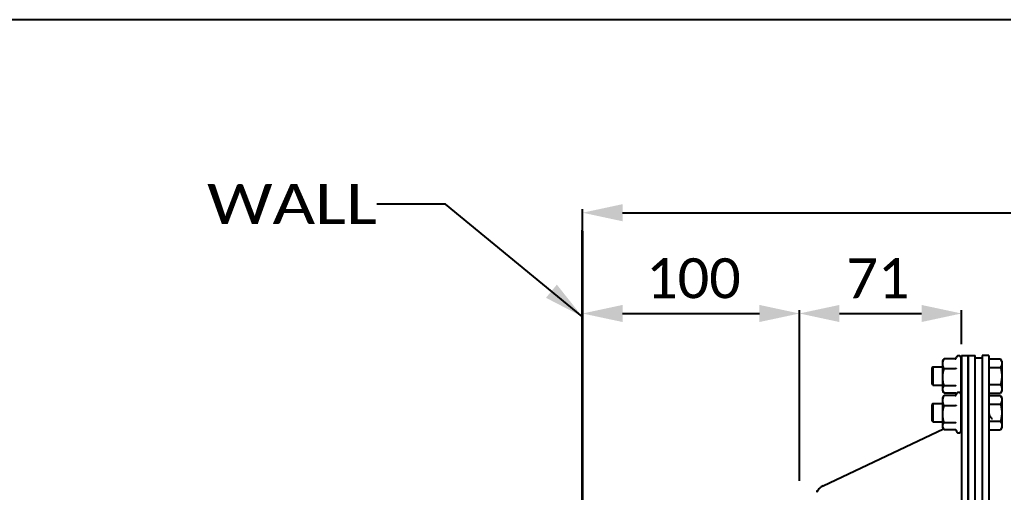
# Model space of a CAD drawing. Header units: millimetres. Extents: x 242 to 4341, y -255 to 3233.
# Drawn here: x 3185.7 to 3616.6, y 3025.4 to 3232.6 of the extents above; entities that cross this region are included whole.
import ezdxf
from ezdxf.enums import TextEntityAlignment as Align

# ---------------------------------------------------------------- set-up
doc = ezdxf.new("R2010")
doc.units = ezdxf.units.MM
doc.header["$LTSCALE"] = 115.5
doc.header["$PDMODE"] = 3
doc.header["$PDSIZE"] = 8
doc.linetypes.add('DASHED', pattern=[0.2, 0.1, -0.1])
doc.layers.get('0').update_dxf_attribs({"linetype": 'CONTINUOUS'})
doc.layers.get('Defpoints').update_dxf_attribs({"linetype": 'CONTINUOUS'})
doc.layers.add('02___PRT_ALL_AXES', color=7, linetype='CONTINUOUS')
doc.styles.get("Standard").update_dxf_attribs({"font": 'calibri.ttf'})
doc.dimstyles.new('DIMSTYLE_1', dxfattribs={"dimtxt": 17.5, "dimasz": 17.5, "dimexe": 1.5, "dimexo": 1, "dimgap": 0.875, "dimtad": 1, "dimdec": 0, "dimdsep": 46, "dimtxsty": 'Standard', "dimblk": '_FILLED', "dimblk1": '_FILLED', "dimblk2": '_FILLED', "dimcen": 0.09, "dimazin": 2, "dimtp": 0.01, "dimtm": 0.01, "dimtfac": 1, "dimtdec": 0, "dimtofl": 0, "dimtmove": 0, "dimatfit": 3, "dimldrblk": '_FILLED', "dimfxl": 1, "dimtolj": 1, "dimarcsym": 0})
doc.dimstyles.new('DIMSTYLE_2', dxfattribs={"dimtxt": 17.5, "dimasz": 17.5, "dimexe": 1.5, "dimexo": 1, "dimgap": 0.875, "dimtad": 1, "dimdsep": 46, "dimtxsty": 'Standard', "dimblk": '_FILLED', "dimblk1": '_FILLED', "dimblk2": '_FILLED', "dimcen": 0.09, "dimazin": 2, "dimtp": 0.01, "dimtm": 0.01, "dimtfac": 1, "dimtofl": 0, "dimtmove": 0, "dimatfit": 3, "dimldrblk": '_FILLED', "dimfxl": 1, "dimtolj": 1, "dimarcsym": 0})
doc.dimstyles.get("Standard").update_dxf_attribs({"dimtxt": 17.5, "dimasz": 17.5, "dimexe": 1.5, "dimexo": 1, "dimtad": 1, "dimdsep": 46, "dimtxsty": 'Standard', "dimblk": '_FILLED', "dimblk1": '_FILLED', "dimblk2": '_FILLED', "dimcen": 0.09, "dimazin": 2, "dimtol": 1, "dimtp": 0.01, "dimtm": 0.01, "dimtfac": 1, "dimtofl": 0, "dimtmove": 0, "dimatfit": 3, "dimldrblk": '_FILLED', "dimfxl": 1, "dimtolj": 1, "dimarcsym": 0})

# ---------------------------------------------------------------- blocks, each defined once
blk = doc.blocks.new('_FILLED')
at = {"color": 0, "linetype": 'ByBlock'}
blk.add_solid([(0, 0), (-1, 0.214), (-1, -0.214)], dxfattribs=at)
blk = doc.blocks.new('*D794')
at = {"color": 0, "linetype": 'Continuous', "lineweight": -2}
for p, q in [((3432.29, 3030.37), (3432.29, 3105.28)), ((3449.79, 3103.78), (3509.79, 3103.78)), ((3527.29, 3030.37), (3527.29, 3105.28))]:
    blk.add_line(p, q, dxfattribs=at)
at = {"layer": 'Defpoints', "color": 0}
for p in [(3527.29, 3103.78), (3432.29, 3029.37), (3527.29, 3029.37)]:
    blk.add_point(p, dxfattribs=at)
at = {"color": 0, "linetype": 'ByBlock', "lineweight": -2, "xscale": 17.5, "yscale": 17.5, "zscale": 17.5, "rotation": 180}
blk.add_blockref('_FILLED', (3432.29, 3103.78), dxfattribs=at)
at = {"color": 0, "linetype": 'ByBlock', "lineweight": -2, "xscale": 17.5, "yscale": 17.5, "zscale": 17.5}
blk.add_blockref('_FILLED', (3527.29, 3103.78), dxfattribs=at)
at = {"color": 0, "insert": (3480.86, 3127.99), "char_height": 17.5, "attachment_point": 2, "line_spacing_factor": 0.9}
blk.add_mtext('\\A1;\\A1;100', dxfattribs=at)
blk = doc.blocks.new('*D796')
at = {"color": 0, "linetype": 'Continuous', "lineweight": -2}
for p, q in [((3527.29, 3030.37), (3527.29, 3105.28)), ((3544.79, 3103.78), (3580.79, 3103.78)), ((3598.29, 3090.37), (3598.29, 3105.28))]:
    blk.add_line(p, q, dxfattribs=at)
at = {"layer": 'Defpoints', "color": 0}
for p in [(3598.29, 3103.78), (3598.29, 3089.37), (3527.29, 3029.37)]:
    blk.add_point(p, dxfattribs=at)
at = {"color": 0, "linetype": 'ByBlock', "lineweight": -2, "xscale": 17.5, "yscale": 17.5, "zscale": 17.5, "rotation": 180}
blk.add_blockref('_FILLED', (3527.29, 3103.78), dxfattribs=at)
at = {"color": 0, "linetype": 'ByBlock', "lineweight": -2, "xscale": 17.5, "yscale": 17.5, "zscale": 17.5}
blk.add_blockref('_FILLED', (3598.29, 3103.78), dxfattribs=at)
at = {"color": 0, "insert": (3561.69, 3127.99), "char_height": 17.5, "attachment_point": 2, "line_spacing_factor": 0.9}
blk.add_mtext('\\A1;71', dxfattribs=at)
blk = doc.blocks.new('*D798')
at = {"color": 0, "linetype": 'Continuous', "lineweight": -2}
for p, q in [((3432.29, 3030.37), (3432.29, 3149.45)), ((3449.79, 3147.95), (3952.49, 3147.95)), ((3969.99, 2874.11), (3969.99, 3149.45))]:
    blk.add_line(p, q, dxfattribs=at)
at = {"layer": 'Defpoints', "color": 0}
for p in [(3969.99, 3147.95), (3432.29, 3029.37), (3969.99, 2873.11)]:
    blk.add_point(p, dxfattribs=at)
at = {"color": 0, "linetype": 'ByBlock', "lineweight": -2, "xscale": 17.5, "yscale": 17.5, "zscale": 17.5, "rotation": 180}
blk.add_blockref('_FILLED', (3432.29, 3147.95), dxfattribs=at)
at = {"color": 0, "linetype": 'ByBlock', "lineweight": -2, "xscale": 17.5, "yscale": 17.5, "zscale": 17.5}
blk.add_blockref('_FILLED', (3969.99, 3147.95), dxfattribs=at)
at = {"color": 0, "insert": (3717.25, 3172.16), "char_height": 17.5, "attachment_point": 2, "line_spacing_factor": 0.9}
blk.add_mtext('\\A1;{\\A1;538}', dxfattribs=at)

msp = doc.modelspace()

# ---------------------------------------------------------------- linework, layer by layer
at = {"color": 0, "linetype": 'Continuous'}
for p, q in [((2291.28, 3232.585), (4341.04, 3232.585)), ((3432.141, 2975.356), (3432.141, 3140.356)), ((3432.291, 3139.869), (3432.291, 2973.364)), ((3590.091, 3082.869), (3590.485, 3083.552)), ((3590.091, 3069.869), (3590.091, 3082.869)), ((3590.672, 3083.848), (3590.485, 3083.552)), ((3595.484, 3083.848), (3590.672, 3083.848)), ((3595.963, 3084.167), (3596.127, 3084.615)), ((3595.992, 3084.219), (3596.005, 3084.253)), ((3598.091, 3068.469), (3598.091, 3084.267)), ((3598.091, 3084.267), (3598.094, 3084.267)), ((3598.091, 3084.104), (3598.291, 3084.104)), ((3598.091, 3083.23), (3598.291, 3083.23)), ((3598.091, 3081.684), (3598.291, 3081.684)), ((3598.291, 3085.369), (3598.291, 2645.369)), ((3601.291, 3085.369), (3601.291, 2645.369)), ((3610.291, 3083.874), (3615.39, 3083.874)), ((3615.971, 3082.869), (3615.39, 3083.874)), ((3615.971, 3082.869), (3615.971, 3069.869)), ((3585.791, 3080.369), (3585.291, 3079.869)), ((3585.291, 3079.869), (3585.291, 3072.869)), ((3585.791, 3080.369), (3585.791, 3072.369)), ((3585.791, 3080.369), (3590.091, 3080.369)), ((3595.484, 3079.563), (3590.672, 3079.563)), ((3598.091, 3079.618), (3598.291, 3079.618)), ((3598.091, 3077.233), (3598.291, 3077.233)), ((3610.291, 3080.121), (3615.39, 3080.121)), ((3585.791, 3072.369), (3585.291, 3072.869)), ((3598.091, 3074.765), (3598.291, 3074.765)), ((3585.791, 3072.369), (3590.091, 3072.369)), ((3590.091, 3069.869), (3590.485, 3069.186)), ((3590.672, 3068.889), (3590.485, 3069.186)), ((3595.484, 3072.084), (3590.672, 3072.084)), ((3595.484, 3068.889), (3590.672, 3068.889)), ((3595.878, 3068.804), (3596.048, 3068.338)), ((3595.945, 3068.054), (3596.127, 3068.554)), ((3598.091, 3072.453), (3598.291, 3072.453)), ((3598.091, 3070.524), (3598.291, 3070.524)), ((3598.091, 3069.168), (3598.291, 3069.168)), ((3598.091, 3068.516), (3598.291, 3068.516)), ((3598.091, 3068.47), (3598.094, 3068.47)), ((3598.093, 3068.47), (3598.095, 3068.47)), ((3598.094, 3068.47), (3598.095, 3068.47)), ((3610.291, 3072.616), (3615.39, 3072.616)), ((3610.291, 3068.863), (3615.39, 3068.863)), ((3615.971, 3069.869), (3615.39, 3068.863)), ((3585.791, 3064.307), (3585.291, 3063.807)), ((3585.791, 3064.307), (3585.791, 3056.307)), ((3585.791, 3064.307), (3590.091, 3064.307)), ((3590.091, 3066.807), (3590.607, 3067.7)), ((3590.091, 3053.807), (3590.091, 3066.807)), ((3595.484, 3067.81), (3590.672, 3067.81)), ((3595.484, 3067.771), (3590.672, 3067.771)), ((3595.987, 3068.131), (3596.005, 3068.175)), ((3598.091, 3052.407), (3598.091, 3068.207)), ((3598.287, 3068.207), (3598.091, 3068.207)), ((3598.091, 3068.006), (3598.291, 3068.006)), ((3598.091, 3067.081), (3598.291, 3067.081)), ((3598.091, 3065.494), (3598.291, 3065.494)), ((3598.224, 3068.177), (3598.291, 3068.177)), ((3610.291, 3067.813), (3615.39, 3067.813)), ((3615.971, 3066.807), (3615.39, 3067.813)), ((3615.971, 3066.807), (3615.971, 3053.807)), ((3585.291, 3063.807), (3585.291, 3056.807)), ((3595.484, 3063.353), (3590.672, 3063.353)), ((3598.091, 3063.399), (3598.291, 3063.399)), ((3598.091, 3061.001), (3598.291, 3061.001)), ((3610.291, 3064.06), (3615.39, 3064.06)), ((3585.791, 3056.307), (3585.291, 3056.807)), ((3585.791, 3056.307), (3590.091, 3056.307)), ((3595.484, 3055.889), (3590.672, 3055.889)), ((3598.091, 3058.535), (3598.291, 3058.535)), ((3598.091, 3056.243), (3598.291, 3056.243)), ((3610.291, 3056.554), (3615.39, 3056.554)), ((3590.091, 3053.807), (3590.444, 3053.195)), ((3595.484, 3052.844), (3590.672, 3052.844)), ((3595.851, 3052.819), (3596.127, 3052.061)), ((3595.851, 3052.819), (3595.853, 3052.815)), ((3598.091, 3054.348), (3598.291, 3054.348)), ((3598.091, 3053.037), (3598.291, 3053.037)), ((3598.091, 3052.438), (3598.291, 3052.438)), ((3610.291, 3052.802), (3615.39, 3052.802)), ((3615.971, 3053.807), (3615.39, 3052.802))]:
    msp.add_line(p, q, dxfattribs=at)
for centre, radius, start, end in [((3595.361, 3084.488), 0.686, 331.95019, 336.93253), ((3597.078, 3084.269), 1.013, 0, 160), ((3597.291, 3080.343), 1, 0, 36.8699), ((3597.291, 3078.522), 1, 0, 36.8699), ((3597.291, 3076.832), 1, 0, 23.69748), ((3597.078, 3068.207), 1.013, 0, 160), ((3597.078, 3068.469), 1.013, 352.53783, 0), ((3597.117, 3070.949), 1.174, 0.06718, 33.94135), ((3595.298, 3064.99), 5.418, 149.98711, 152.02015), ((3595.745, 3064.734), 5.933, 149.10025, 150.00302), ((3595.957, 3064.608), 6.18, 148.79083, 149.10416), ((3595.372, 3068.444), 0.673, 326.58442, 329.50969), ((3595.366, 3068.408), 0.68, 328.5441, 335.9626), ((3595.367, 3068.446), 0.678, 329.50638, 329.85775), ((3595.363, 3068.449), 0.683, 329.86098, 333.02407), ((3595.357, 3068.452), 0.69, 333.02631, 338.52172), ((3597.291, 3064.155), 1, 0, 36.8699), ((3597.291, 3062.337), 1, 0, 36.8699), ((3597.291, 3060.663), 1, 0, 19.86441), ((3597.078, 3052.407), 1.013, 200, 0), ((3597.985, 3053.806), 1.396, 274.33678, 274.48824)]:
    msp.add_arc(centre, radius, start, end, dxfattribs=at)
at = {"color": 0, "linetype": 'DASHED'}
msp.add_arc((3613.291, 3060.306), 3, 180, 241.45, dxfattribs=at)
at = {"color": 0, "linetype": 'Continuous'}
for points, knots in [([(3590.091, 3081.705), (3590.091, 3081.887), (3590.119, 3082.253), (3590.28, 3082.983), (3590.5, 3083.508), (3590.672, 3083.848)], [0, 0, 0, 0, 0.2433781, 0.4900475, 1, 1, 1, 1]), ([(3590.672, 3079.563), (3590.5, 3079.902), (3590.28, 3080.427), (3590.119, 3081.158), (3590.091, 3081.524), (3590.091, 3081.705)], [0, 0, 0, 0, 0.5099454, 0.7566189, 1, 1, 1, 1]), ([(3595.484, 3083.848), (3595.583, 3083.848), (3595.785, 3083.918), (3595.919, 3084.077), (3595.966, 3084.165)], [0, 0, 0, 0, 0.4989484, 1, 1, 1, 1]), ([(3598.091, 3083.834), (3598.151, 3083.798), (3598.256, 3083.707), (3598.291, 3083.572), (3598.291, 3083.511)], [0, 0, 0, 0, 0.5353349, 1, 1, 1, 1]), ([(3598.091, 3082.67), (3598.155, 3082.599), (3598.255, 3082.432), (3598.288, 3082.241), (3598.291, 3082.147)], [0, 0, 0, 0, 0.5041603, 1, 1, 1, 1]), ([(3598.094, 3084.267), (3598.138, 3084.265), (3598.196, 3084.262), (3598.261, 3084.244), (3598.28, 3084.23), (3598.285, 3084.223)], [0, 0, 0, 0, 0.6608701, 0.8625302, 1, 1, 1, 1]), ([(3615.39, 3083.874), (3615.56, 3083.58), (3615.85, 3082.981), (3615.971, 3082.318), (3615.971, 3081.998)], [0, 0, 0, 0, 0.5148817, 1, 1, 1, 1]), ([(3615.971, 3081.998), (3615.971, 3081.677), (3615.851, 3081.015), (3615.56, 3080.416), (3615.39, 3080.121)], [0, 0, 0, 0, 0.4851075, 1, 1, 1, 1]), ([(3590.091, 3075.823), (3590.091, 3076.456), (3590.203, 3077.722), (3590.496, 3078.955), (3590.672, 3079.563)], [0, 0, 0, 0, 0.4998609, 1, 1, 1, 1]), ([(3596.005, 3079.736), (3595.982, 3079.71), (3595.919, 3079.661), (3595.747, 3079.586), (3595.593, 3079.563), (3595.484, 3079.563)], [0, 0, 0, 0, 0.1855181, 0.4179957, 1, 1, 1, 1]), ([(3598.091, 3080.89), (3598.16, 3080.784), (3598.262, 3080.545), (3598.291, 3080.29), (3598.291, 3080.162)], [0, 0, 0, 0, 0.4971337, 1, 1, 1, 1]), ([(3598.091, 3078.666), (3598.196, 3078.48), (3598.276, 3078.194), (3598.291, 3077.908), (3598.291, 3077.835)], [0, 0, 0, 0, 0.7470653, 1, 1, 1, 1]), ([(3615.39, 3080.121), (3615.566, 3079.512), (3615.859, 3078.274), (3615.971, 3077.003), (3615.971, 3076.369)], [0, 0, 0, 0, 0.5000913, 1, 1, 1, 1]), ([(3590.672, 3072.084), (3590.496, 3072.691), (3590.203, 3073.925), (3590.091, 3075.191), (3590.091, 3075.823)], [0, 0, 0, 0, 0.5001389, 1, 1, 1, 1]), ([(3598.091, 3076.218), (3598.126, 3076.153), (3598.245, 3075.884), (3598.291, 3075.585), (3598.291, 3075.364)], [0, 0, 0, 0, 0.2514291, 1, 1, 1, 1]), ([(3598.091, 3073.785), (3598.126, 3073.724), (3598.243, 3073.475), (3598.291, 3073.196), (3598.291, 3072.992)], [0, 0, 0, 0, 0.2564069, 1, 1, 1, 1]), ([(3615.971, 3076.369), (3615.971, 3075.734), (3615.859, 3074.463), (3615.566, 3073.225), (3615.39, 3072.616)], [0, 0, 0, 0, 0.4999086, 1, 1, 1, 1]), ([(3590.091, 3070.487), (3590.091, 3070.622), (3590.119, 3070.898), (3590.24, 3071.304), (3590.428, 3071.702), (3590.586, 3071.957), (3590.672, 3072.084)], [0, 0, 0, 0, 0.23608, 0.4790503, 0.7332376, 1, 1, 1, 1]), ([(3590.485, 3069.186), (3590.368, 3069.39), (3590.17, 3069.806), (3590.091, 3070.265), (3590.091, 3070.487)], [0, 0, 0, 0, 0.5159979, 1, 1, 1, 1]), ([(3596.005, 3071.852), (3595.959, 3071.924), (3595.791, 3072.046), (3595.594, 3072.084), (3595.484, 3072.084)], [0, 0, 0, 0, 0.4380546, 1, 1, 1, 1]), ([(3595.836, 3068.742), (3595.789, 3068.786), (3595.679, 3068.86), (3595.549, 3068.89), (3595.484, 3068.889)], [0, 0, 0, 0, 0.5002158, 1, 1, 1, 1]), ([(3598.091, 3069.89), (3598.154, 3069.823), (3598.252, 3069.683), (3598.291, 3069.515), (3598.291, 3069.439)], [0, 0, 0, 0, 0.5474694, 1, 1, 1, 1]), ([(3598.091, 3068.81), (3598.122, 3068.793), (3598.177, 3068.76), (3598.251, 3068.698), (3598.291, 3068.641), (3598.291, 3068.606)], [0, 0, 0, 0, 0.3625208, 0.6423076, 1, 1, 1, 1]), ([(3598.095, 3068.47), (3598.131, 3068.472), (3598.188, 3068.475), (3598.246, 3068.488), (3598.266, 3068.498)], [0, 0, 0, 0, 0.6175814, 1, 1, 1, 1]), ([(3598.266, 3068.498), (3598.268, 3068.499), (3598.275, 3068.504), (3598.282, 3068.509), (3598.285, 3068.514)], [0, 0, 0, 0, 0.2835662, 1, 1, 1, 1]), ([(3615.39, 3072.616), (3615.56, 3072.321), (3615.85, 3071.722), (3615.971, 3071.06), (3615.971, 3070.739)], [0, 0, 0, 0, 0.5148834, 1, 1, 1, 1]), ([(3615.971, 3070.739), (3615.971, 3070.419), (3615.851, 3069.756), (3615.561, 3069.158), (3615.39, 3068.863)], [0, 0, 0, 0, 0.4851065, 1, 1, 1, 1]), ([(3590.091, 3065.562), (3590.091, 3065.938), (3590.208, 3066.706), (3590.5, 3067.42), (3590.672, 3067.771)], [0, 0, 0, 0, 0.4903197, 1, 1, 1, 1]), ([(3590.672, 3063.353), (3590.5, 3063.704), (3590.208, 3064.417), (3590.091, 3065.186), (3590.091, 3065.562)], [0, 0, 0, 0, 0.5096734, 1, 1, 1, 1]), ([(3590.672, 3067.771), (3590.651, 3067.742), (3590.571, 3067.627), (3590.496, 3067.509), (3590.444, 3067.419)], [0, 0, 0, 0, 0.2544924, 1, 1, 1, 1]), ([(3595.484, 3067.81), (3595.573, 3067.81), (3595.754, 3067.867), (3595.884, 3067.999), (3595.933, 3068.073)], [0, 0, 0, 0, 0.4989717, 1, 1, 1, 1]), ([(3595.484, 3067.771), (3595.577, 3067.771), (3595.766, 3067.832), (3595.897, 3067.974), (3595.946, 3068.053)], [0, 0, 0, 0, 0.499365, 1, 1, 1, 1]), ([(3598.091, 3068.201), (3598.105, 3068.2), (3598.152, 3068.195), (3598.198, 3068.188), (3598.229, 3068.178)], [0, 0, 0, 0, 0.3050872, 1, 1, 1, 1]), ([(3598.091, 3067.715), (3598.152, 3067.675), (3598.257, 3067.578), (3598.291, 3067.438), (3598.291, 3067.374)], [0, 0, 0, 0, 0.5309938, 1, 1, 1, 1]), ([(3598.091, 3066.504), (3598.147, 3066.439), (3598.238, 3066.292), (3598.277, 3066.124), (3598.286, 3066.041)], [0, 0, 0, 0, 0.5051942, 1, 1, 1, 1]), ([(3598.091, 3064.686), (3598.16, 3064.579), (3598.262, 3064.337), (3598.291, 3064.078), (3598.291, 3063.949)], [0, 0, 0, 0, 0.4970236, 1, 1, 1, 1]), ([(3598.229, 3068.178), (3598.246, 3068.172), (3598.275, 3068.161), (3598.291, 3068.132), (3598.291, 3068.119)], [0, 0, 0, 0, 0.5912674, 1, 1, 1, 1]), ([(3615.39, 3067.813), (3615.56, 3067.518), (3615.85, 3066.919), (3615.971, 3066.257), (3615.971, 3065.936)], [0, 0, 0, 0, 0.5148817, 1, 1, 1, 1]), ([(3615.971, 3065.936), (3615.971, 3065.616), (3615.851, 3064.953), (3615.56, 3064.354), (3615.39, 3064.06)], [0, 0, 0, 0, 0.4851075, 1, 1, 1, 1]), ([(3590.091, 3059.621), (3590.091, 3060.252), (3590.203, 3061.516), (3590.496, 3062.747), (3590.672, 3063.353)], [0, 0, 0, 0, 0.4998385, 1, 1, 1, 1]), ([(3596.005, 3063.518), (3595.982, 3063.492), (3595.919, 3063.446), (3595.747, 3063.374), (3595.593, 3063.353), (3595.484, 3063.353)], [0, 0, 0, 0, 0.1831717, 0.4151648, 1, 1, 1, 1]), ([(3598.091, 3062.44), (3598.196, 3062.252), (3598.276, 3061.964), (3598.291, 3061.677), (3598.291, 3061.604)], [0, 0, 0, 0, 0.7472138, 1, 1, 1, 1]), ([(3598.091, 3059.985), (3598.126, 3059.92), (3598.245, 3059.651), (3598.291, 3059.352), (3598.291, 3059.133)], [0, 0, 0, 0, 0.2516708, 1, 1, 1, 1]), ([(3615.39, 3064.06), (3615.566, 3063.45), (3615.859, 3062.212), (3615.971, 3060.941), (3615.971, 3060.307)], [0, 0, 0, 0, 0.5000913, 1, 1, 1, 1]), ([(3615.971, 3060.307), (3615.971, 3059.673), (3615.859, 3058.402), (3615.566, 3057.164), (3615.39, 3056.554)], [0, 0, 0, 0, 0.4999086, 1, 1, 1, 1]), ([(3590.672, 3055.889), (3590.496, 3056.495), (3590.203, 3057.726), (3590.091, 3058.99), (3590.091, 3059.621)], [0, 0, 0, 0, 0.5001612, 1, 1, 1, 1]), ([(3590.091, 3054.366), (3590.091, 3054.496), (3590.119, 3054.76), (3590.24, 3055.147), (3590.428, 3055.526), (3590.586, 3055.769), (3590.672, 3055.889)], [0, 0, 0, 0, 0.2345782, 0.4768184, 0.7314799, 1, 1, 1, 1]), ([(3596.005, 3055.65), (3595.984, 3055.685), (3595.906, 3055.77), (3595.727, 3055.864), (3595.568, 3055.889), (3595.484, 3055.889)], [0, 0, 0, 0, 0.2054929, 0.5722033, 1, 1, 1, 1]), ([(3598.091, 3057.561), (3598.126, 3057.501), (3598.243, 3057.255), (3598.291, 3056.978), (3598.291, 3056.776)], [0, 0, 0, 0, 0.2568969, 1, 1, 1, 1]), ([(3615.39, 3056.554), (3615.56, 3056.26), (3615.85, 3055.661), (3615.971, 3054.998), (3615.971, 3054.678)], [0, 0, 0, 0, 0.5148834, 1, 1, 1, 1]), ([(3590.444, 3053.195), (3590.338, 3053.379), (3590.161, 3053.754), (3590.091, 3054.167), (3590.091, 3054.366)], [0, 0, 0, 0, 0.516261, 1, 1, 1, 1]), ([(3590.672, 3052.844), (3590.651, 3052.872), (3590.571, 3052.987), (3590.496, 3053.105), (3590.444, 3053.195)], [0, 0, 0, 0, 0.2544924, 1, 1, 1, 1]), ([(3595.946, 3052.561), (3595.897, 3052.641), (3595.765, 3052.782), (3595.577, 3052.844), (3595.484, 3052.844)], [0, 0, 0, 0, 0.500572, 1, 1, 1, 1]), ([(3598.091, 3055.407), (3598.158, 3055.31), (3598.257, 3055.101), (3598.291, 3054.874), (3598.291, 3054.765)], [0, 0, 0, 0, 0.5203839, 1, 1, 1, 1]), ([(3598.091, 3053.732), (3598.153, 3053.668), (3598.251, 3053.533), (3598.291, 3053.37), (3598.291, 3053.297)], [0, 0, 0, 0, 0.5507695, 1, 1, 1, 1]), ([(3598.091, 3052.7), (3598.122, 3052.685), (3598.176, 3052.654), (3598.249, 3052.599), (3598.291, 3052.547), (3598.291, 3052.514)], [0, 0, 0, 0, 0.3719851, 0.6548336, 1, 1, 1, 1]), ([(3598.095, 3052.414), (3598.108, 3052.415), (3598.154, 3052.419), (3598.199, 3052.426), (3598.229, 3052.436)], [0, 0, 0, 0, 0.3041799, 1, 1, 1, 1]), ([(3615.971, 3054.678), (3615.971, 3054.358), (3615.851, 3053.695), (3615.561, 3053.096), (3615.39, 3052.802)], [0, 0, 0, 0, 0.4851065, 1, 1, 1, 1])]:
    msp.add_open_spline(points, degree=3, knots=knots, dxfattribs=at)
for points in [[(3598.285, 3084.223), (3598.289, 3084.218), (3598.291, 3084.211), (3598.291, 3084.205)], [(3595.966, 3068.572), (3595.932, 3068.635), (3595.888, 3068.693), (3595.836, 3068.742)]]:
    msp.add_open_spline(points, degree=3, dxfattribs=at)
at = {"layer": '02___PRT_ALL_AXES', "color": 0, "linetype": 'Continuous'}
for p, q in [((3598.291, 3085.369), (3604.291, 3085.369)), ((3601.291, 2645.369), (3601.291, 3085.368)), ((3601.291, 3085.368), (3604.291, 3085.368)), ((3604.291, 2645.369), (3604.291, 3085.368)), ((3604.291, 3084.369), (3607.291, 3084.369)), ((3607.291, 3085.373), (3607.291, 2645.364)), ((3610.291, 3085.373), (3607.291, 3085.373)), ((3610.291, 3085.373), (3610.291, 2645.364)), ((3537.724, 3028.274), (3590.43, 3053.226))]:
    msp.add_line(p, q, dxfattribs=at)
for centre, radius, start, end in [((3540.291, 3022.851), 6, 115.33441, 155.08711), ((3540.301, 3022.845), 6.011, 151.08664, 155.08002)]:
    msp.add_arc(centre, radius, start, end, dxfattribs=at)
msp.add_open_spline([(3535.039, 3025.752), (3535.34, 3026.296), (3536.115, 3027.296), (3537.162, 3028.007), (3537.724, 3028.273)], degree=3, knots=[0, 0, 0, 0, 0.4999878, 1, 1, 1, 1], dxfattribs=at)

# ---------------------------------------------------------------- texts
at = {"color": 0, "linetype": 'Continuous', "width": 1.169125}
msp.add_text('WALL', height=17.5, dxfattribs=at).set_placement((3267.782, 3143.012), (3342.208, 3143.012), align=Align.FIT)

# ---------------------------------------------------------------- dimensions: what is measured, and where the dimension line sits
at = {"color": 0, "linetype": 'Continuous'}
for base, p2, text, dimstyle, picture, middle in [((3969.991, 3147.948), (3969.991, 2873.114), '{\\A1;<>}', 'DIMSTYLE_1', '*D798', (3717.247, 3147.948)), ((3527.291, 3103.779), (3527.291, 3029.369), '\\A1;100', 'DIMSTYLE_2', '*D794', (3480.865, 3103.779))]:
    dim = msp.add_linear_dim(base=base, p1=(3432.291, 3029.369), p2=p2, text=text, dimstyle=dimstyle, override={"dimtxsty": 'Standard'}, dxfattribs=at)
    dim.commit()
    dim.dimension.update_dxf_attribs({"geometry": picture, "text_midpoint": middle, "dimtype": 160})
dim = msp.add_linear_dim(base=(3598.291, 3103.779), p1=(3527.291, 3029.369), p2=(3598.291, 3089.369), dimstyle='DIMSTYLE_2', dxfattribs=at)
dim.commit()
dim.dimension.update_dxf_attribs({"geometry": '*D796', "text_midpoint": (3561.694, 3103.779), "dimtype": 160})

# ---------------------------------------------------------------- leaders
msp.add_leader([(3432.141, 3102.42), (3372.208, 3151.762), (3342.208, 3151.762)], dimstyle='Standard', override={"dimtad": 0}, dxfattribs=at)

doc.saveas('drawing.dxf')
